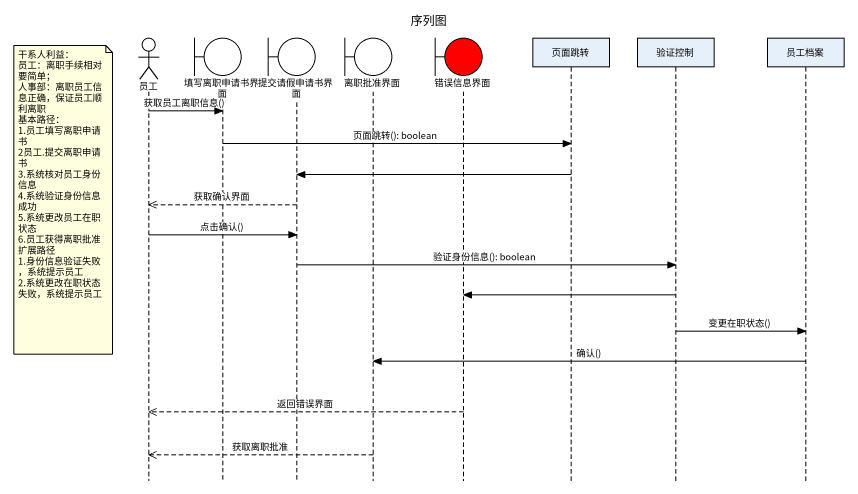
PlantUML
@startuml
title 序列图
hide footbox
actor 员工
boundary 填写离职申请书界面
boundary 提交请假申请书界面
boundary 离职批准界面
boundary 错误信息界面 #FF0000
participant 页面跳转
participant 验证控制
participant 员工档案

员工 -> 填写离职申请书界面 : 获取员工离职信息()
填写离职申请书界面 -> 页面跳转 : 页面跳转(): boolean
页面跳转 -> 提交请假申请书界面
note left of 员工
  干系人利益：
  员工：离职手续相对要简单；
  人事部：离职员工信息正确，保证员工顺利离职
  基本路径：
  1.员工填写离职申请书
  2员工.提交离职申请书
  3.系统核对员工身份信息
  4.系统验证身份信息成功
  5.系统更改员工在职状态
  6.员工获得离职批准
  扩展路径
  1.身份信息验证失败，系统提示员工
  2.系统更改在职状态失败，系统提示员工
end note
提交请假申请书界面 -->> 员工 : 获取确认界面
员工 -> 提交请假申请书界面 : 点击确认()
提交请假申请书界面 -> 验证控制 : 验证身份信息(): boolean
验证控制 -> 错误信息界面
验证控制 -> 员工档案 : 变更在职状态()
员工档案 -> 离职批准界面 : 确认()
错误信息界面 -->> 员工 : 返回错误界面
离职批准界面 -->> 员工 : 获取离职批准
@enduml
